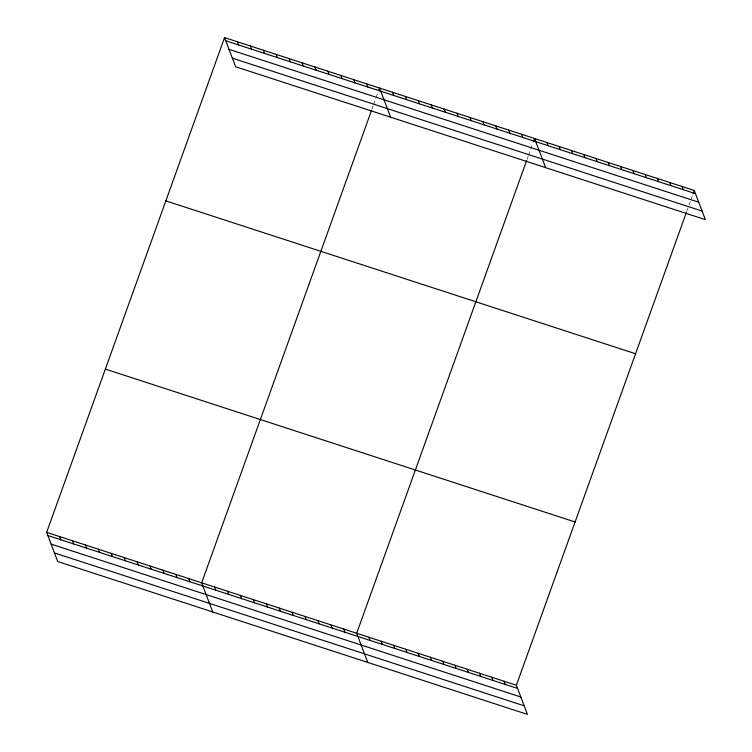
<?xml version="1.0" encoding="UTF-8"?>
<svg xmlns="http://www.w3.org/2000/svg" width="752" height="752" viewBox="0 0 752 752"><rect width="100%" height="100%" fill="white"/><g stroke="black" fill="none" stroke-linecap="round" stroke-linejoin="round"><path stroke-width="0.56" stroke-dasharray="3.76 2.82" d="M372.033 108.984L373.161 105.844M373.537 104.801L375.793 98.521M376.169 97.469L378.049 92.242M527.039 159.433L528.167 156.294M528.543 155.25L533.065 142.692M686.745 211.415L692.771 194.674"/><path stroke-width="1.13" d="M686.369 212.468L516.38 685.251L527.453 714.4L57.725 561.518L46.652 532.369L224.547 37.6L694.275 190.482L705.348 219.631L235.62 66.749L224.547 37.6M371.657 110.027L201.668 582.819L212.731 611.968M378.801 90.146L379.553 88.05L390.626 117.199M526.663 160.486L356.674 633.269L367.747 662.418M533.441 141.639L534.569 138.5L545.642 167.649M693.147 193.621L694.275 190.482M225.75 40.777L695.478 193.659M229.012 49.35L698.74 202.232M232.368 58.177L702.095 211.068M165.844 200.869L635.572 353.76M105.355 369.091L575.083 521.982M46.652 532.369L516.38 685.251M47.865 535.546L517.583 688.428M51.117 544.119L520.845 697.001M54.473 552.946L524.2 705.827M681.989 186.487L683.192 189.664M669.703 182.492L670.916 185.669M657.417 178.487L658.63 181.664M645.131 174.492L646.344 177.669M632.846 170.488L634.058 173.674M620.56 166.493L621.772 169.67M608.274 162.498L609.487 165.675M595.998 158.493L597.201 161.671M583.712 154.498L584.915 157.676M571.426 150.503L572.629 153.681M559.14 146.499L560.343 149.676M546.854 142.504L548.058 145.681M521.653 134.298L522.856 137.475M508.728 130.096L509.941 133.273M495.812 125.894L497.025 129.071M482.897 121.683L484.109 124.87M469.981 117.481L471.184 120.658M457.066 113.279L458.269 116.457M444.141 109.078L445.353 112.255M431.225 104.866L432.438 108.044M418.309 100.665L419.522 103.842M405.394 96.463L406.597 99.64M392.478 92.252L393.681 95.438M366.638 83.848L367.85 87.025M353.722 79.646L354.935 82.823M340.806 75.435L342.01 78.622M327.891 71.233L329.094 74.41M314.966 67.031L316.178 70.209M302.05 62.83L303.263 66.007M289.135 58.618L290.338 61.796M276.219 54.417L277.422 57.594M504.094 681.256L505.306 684.433M263.303 50.215L264.507 53.392M491.808 677.251L493.021 680.428M250.378 46.013L251.591 49.19M479.522 673.256L480.735 676.433M237.463 41.802L238.675 44.979M467.236 669.261L468.449 672.438M454.951 665.257L456.163 668.434M442.665 661.262L443.877 664.439M430.388 657.257L431.592 660.444M418.103 653.262L419.306 656.44M405.817 649.267L407.02 652.445M393.531 645.263L394.734 648.44M381.245 641.268L382.448 644.445M368.959 637.273L370.163 640.45M343.758 629.067L344.961 632.244M330.842 624.865L332.046 628.042M317.917 620.654L319.13 623.84M305.002 616.452L306.214 619.629M292.086 612.25L293.289 615.427M279.171 608.048L280.374 611.226M266.255 603.837L267.458 607.014M253.33 599.635L254.543 602.813M240.414 595.434L241.627 598.611M227.499 591.232L228.702 594.409M214.583 587.021L215.786 590.198M188.743 578.617L189.955 581.794M175.827 574.406L177.04 577.592M162.911 570.204L164.115 573.381M149.996 566.002L151.199 569.179M137.08 561.8L138.283 564.978M124.155 557.589L125.368 560.776M111.24 553.387L112.452 556.565M98.324 549.186L99.527 552.363M85.408 544.984L86.612 548.161M72.483 540.773L73.696 543.95M59.568 536.571L60.78 539.748"/></g></svg>
